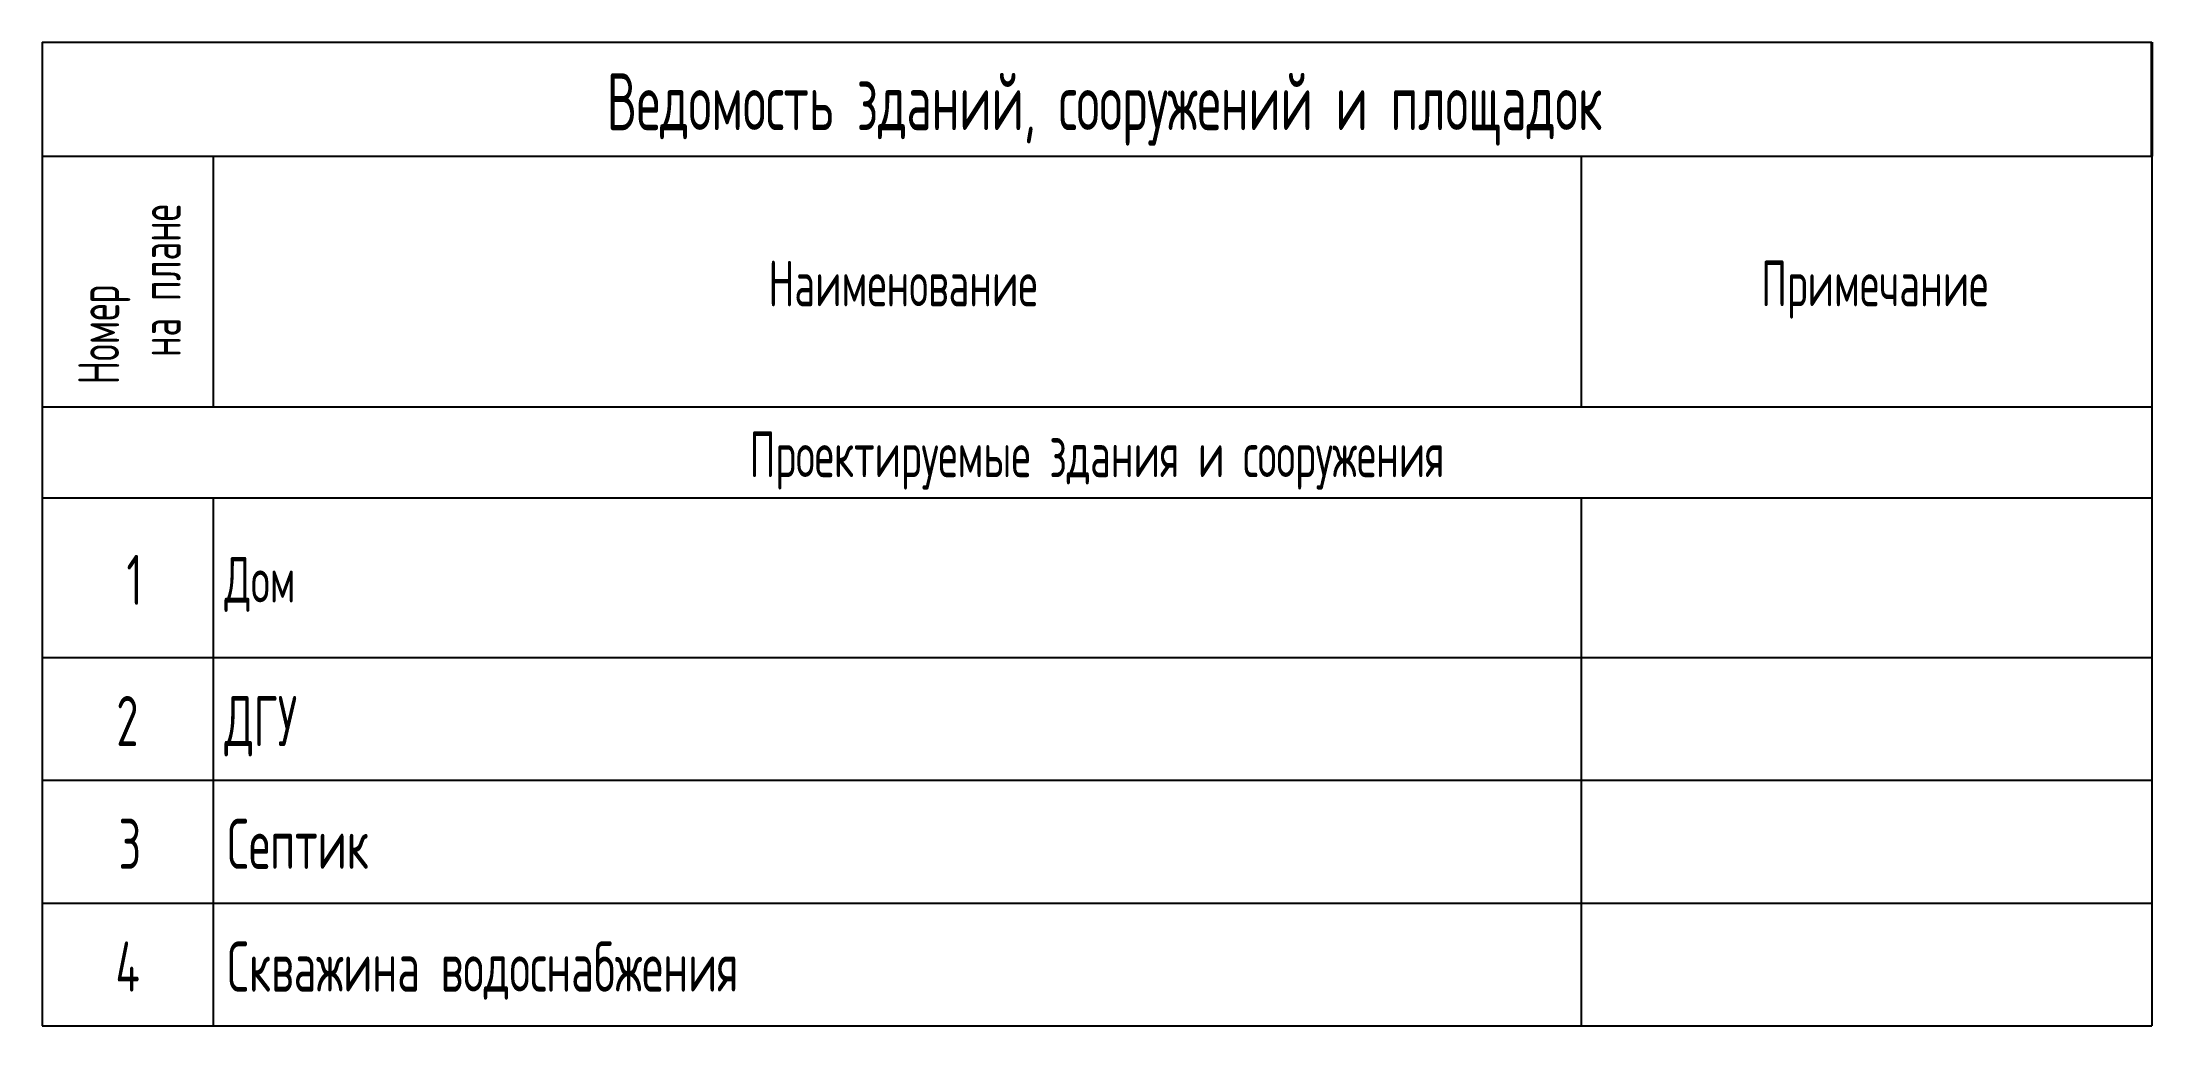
# Model space of a CAD drawing. Header units: millimetres. Extents: x -38151500 to -37084347, y -20520149 to -20417590.
# Drawn here: x -37176947 to -37084347, y -20460754 to -20417590 of the extents above.
import ezdxf

# ---------------------------------------------------------------- set-up
doc = ezdxf.new("R2010")
doc.units = ezdxf.units.MM
doc.header["$MEASUREMENT"] = 0
for name, color, linetype, lineweight in [('ГП_Таблицы_Ном._пера__7', 7, 'Continuous', 25), ('Новый_ГП_Таблицы_Ном._пера__13', 255, 'Continuous', 40), ('Новый_ГП_Таблицы_Ном._пера__7', 7, 'Continuous', 25)]:
    doc.layers.add(name, color=color, linetype=linetype, lineweight=lineweight)
doc.styles.add('СГЕНЕРИР_СТИЛЬ_7', font='', dxfattribs={"width": 0.78})
doc.styles.add('СГЕНЕРИР_СТИЛЬ_8', font='', dxfattribs={"width": 0.8})
doc.styles.get('СГЕНЕРИР_СТИЛЬ_7').set_extended_font_data('GOST_type_A')
doc.styles.get('СГЕНЕРИР_СТИЛЬ_8').set_extended_font_data('GOST_type_A')

msp = doc.modelspace()

# ---------------------------------------------------------------- linework, layer by layer
at = {"layer": 'ГП_Таблицы_Ном._пера__7', "color": 7, "linetype": 'Continuous', "lineweight": 25}
for p, q in [((-37176947, -20417590), (-37084347, -20417590)), ((-37084347, -20417590), (-37084347, -20422590))]:
    msp.add_line(p, q, dxfattribs=at)
at = {"layer": 'Новый_ГП_Таблицы_Ном._пера__13', "color": 255, "linetype": 'Continuous', "lineweight": 40}
msp.add_line((-37084347, -20417590), (-37084347, -20422590), dxfattribs=at)
at = {"layer": 'Новый_ГП_Таблицы_Ном._пера__7', "color": 7, "linetype": 'Continuous', "lineweight": 25}
for p, q in [((-37176947, -20417590), (-37176947, -20422590)), ((-37176947, -20422590), (-37176947, -20460754)), ((-37176947, -20422590), (-37084347, -20422590)), ((-37169447, -20422590), (-37169447, -20433590)), ((-37109397, -20422590), (-37109397, -20433590)), ((-37084347, -20422590), (-37084347, -20460754)), ((-37176947, -20433590), (-37084347, -20433590)), ((-37176947, -20437590), (-37084347, -20437590)), ((-37169447, -20437590), (-37169447, -20460754)), ((-37109397, -20437590), (-37109397, -20460754)), ((-37176947, -20444590), (-37084347, -20444590)), ((-37176947, -20449978), (-37084347, -20449978)), ((-37176947, -20455366), (-37084347, -20455366)), ((-37176947, -20460754), (-37084347, -20460754))]:
    msp.add_line(p, q, dxfattribs=at)

# ---------------------------------------------------------------- texts
at = {"layer": 'Новый_ГП_Таблицы_Ном._пера__7', "color": 7, "linetype": 'Continuous', "lineweight": 25, "attachment_point": 1}
for s, insert, char_height, style in [('\\A1;{\\pql;\\fGOST_type_A|b0|i0|c0|p0;\\W0.780000;Ведомость зданий, сооружений и площадок}', (-37152167, -20418951), 2500, 'СГЕНЕРИР_СТИЛЬ_7'), ('\\A1;{\\pql;\\fGOST_type_A|b0|i0|c0|p0;\\W0.800000;Наименование}', (-37145072, -20427179), 2000, 'СГЕНЕРИР_СТИЛЬ_8'), ('\\A1;{\\pql;\\fGOST_type_A|b0|i0|c0|p0;\\W0.800000;Примечание}', (-37101498, -20427179), 2000, 'СГЕНЕРИР_СТИЛЬ_8'), ('\\A1;{\\pql;\\fGOST_type_A|b0|i0|c0|p0;\\W0.800000;Проектируемые здания и сооружения}', (-37145902, -20434679), 2000, 'СГЕНЕРИР_СТИЛЬ_8'), ('\\A1;{\\pql;\\fGOST_type_A|b0|i0|c0|p0;\\W0.800000;1}', (-37173244, -20440087), 2200, 'СГЕНЕРИР_СТИЛЬ_8'), ('\\A1;{\\pql;\\fGOST_type_A|b0|i0|c0|p0;\\W0.800000;Дом}', (-37168947, -20440179), 2000, 'СГЕНЕРИР_СТИЛЬ_8'), ('\\A1;{\\pql;\\fGOST_type_A|b0|i0|c0|p0;\\W0.800000;2}', (-37173691, -20446281), 2200, 'СГЕНЕРИР_СТИЛЬ_8'), ('\\A1;{\\pql;\\fGOST_type_A|b0|i0|c0|p0;\\W0.800000;ДГУ}', (-37168947, -20446281), 2200, 'СГЕНЕРИР_СТИЛЬ_8'), ('\\A1;{\\pql;\\fGOST_type_A|b0|i0|c0|p0;\\W0.800000;3}', (-37173596, -20451669), 2200, 'СГЕНЕРИР_СТИЛЬ_8'), ('\\A1;{\\pql;\\fGOST_type_A|b0|i0|c0|p0;\\W0.800000;Септик}', (-37168824, -20451669), 2200, 'СГЕНЕРИР_СТИЛЬ_8'), ('\\A1;{\\pql;\\fGOST_type_A|b0|i0|c0|p0;\\W0.800000;4}', (-37173731, -20457057), 2200, 'СГЕНЕРИР_СТИЛЬ_8'), ('\\A1;{\\pql;\\fGOST_type_A|b0|i0|c0|p0;\\W0.800000;Скважина водоснабжения}', (-37168824, -20457057), 2200, 'СГЕНЕРИР_СТИЛЬ_8')]:
    msp.add_mtext(s, dxfattribs=dict(at, insert=insert, char_height=char_height, style=style))
at = {"layer": 'Новый_ГП_Таблицы_Ном._пера__7', "color": 7, "linetype": 'Continuous', "lineweight": 25, "char_height": 1800, "attachment_point": 1, "rotation": 90, "style": 'СГЕНЕРИР_СТИЛЬ_8'}
for s, insert in [('\\A1;{\\pql;\\fGOST_type_A|b0|i0|c0|p0;\\W0.800000;на плане}', (-37172668, -20431402)), ('\\A1;{\\pql;\\fGOST_type_A|b0|i0|c0|p0;\\W0.800000;Номер}', (-37175368, -20432609))]:
    msp.add_mtext(s, dxfattribs=dict(at, insert=insert))

doc.saveas('drawing.dxf')
